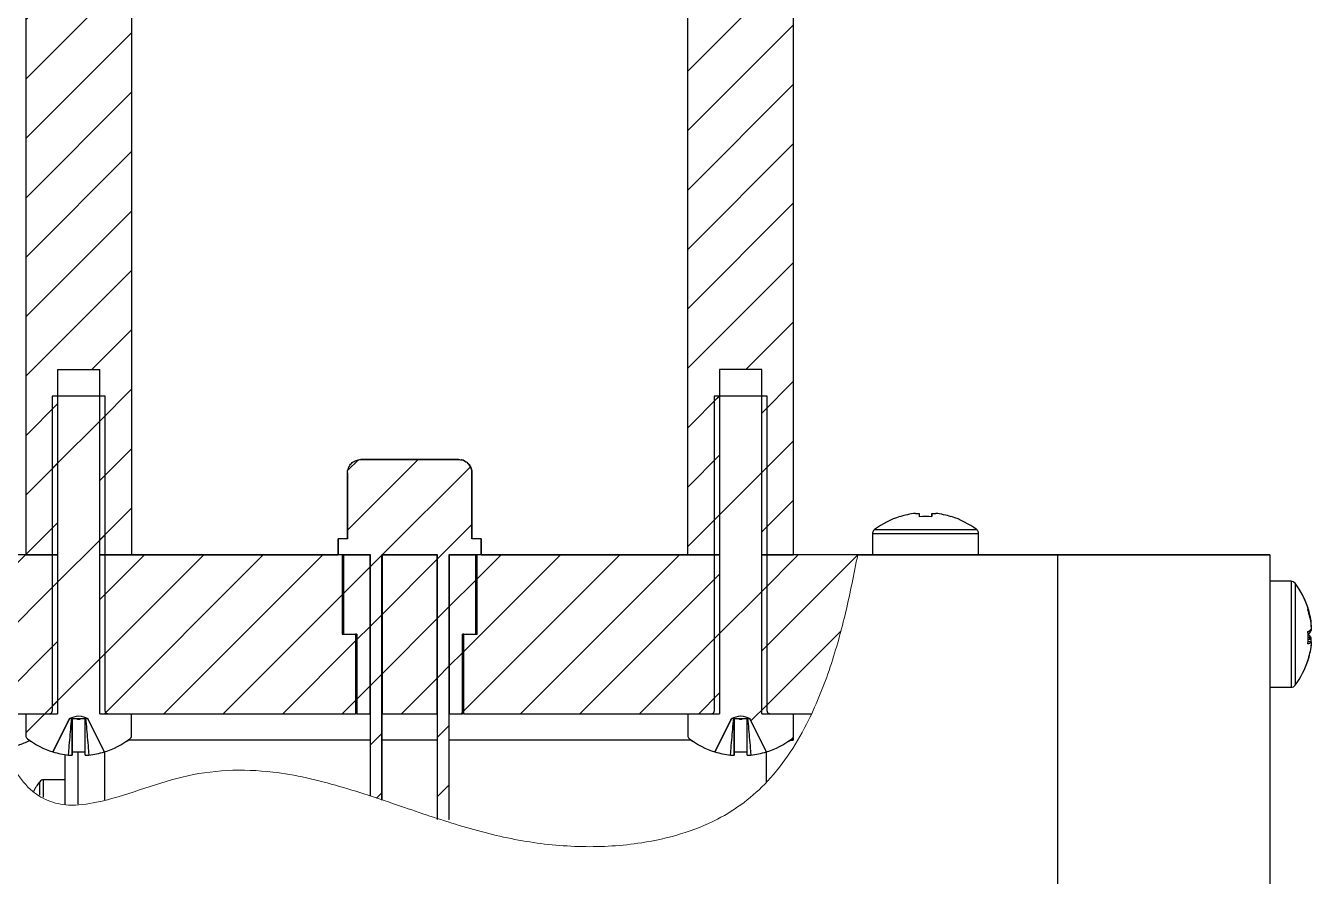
# Model space of a CAD drawing. Header units: millimetres. Extents: x 0 to 841, y -10 to 594.
# Drawn here: x 117.54 to 166.09, y 368.05 to 400.19 of the extents above; entities that cross this region are included whole.
import ezdxf

# ---------------------------------------------------------------- set-up
doc = ezdxf.new("R2010")
doc.units = ezdxf.units.MM

msp = doc.modelspace()

# ---------------------------------------------------------------- hatches: boundary and pattern name
at = {"linetype": 'Continuous', "lineweight": 18}
h = msp.add_hatch(dxfattribs=at)
h.set_pattern_fill('ANSI31', scale=0.5, style=0)
edge = h.paths.add_edge_path(flags=0)
edge.add_line((142.536, 380.199), (143.739, 380.199))
edge.add_spline(control_points=[(143.739, 380.199), (143.739, 381.999), (143.739, 383.799), (143.739, 385.599), (143.739, 386.133), (143.739, 386.666), (143.739, 387.199)], knot_values=[0, 0, 0, 0, 0.0054, 0.0054, 0.0054, 0.007, 0.007, 0.007, 0.007], weights=[1, 1, 1, 1, 1, 1, 1], degree=3, periodic=0)
edge.add_line((143.739, 387.199), (145.334, 387.199))
edge.add_spline(control_points=[(145.334, 387.199), (145.334, 385.399), (145.334, 383.599), (145.334, 381.799), (145.334, 381.266), (145.334, 380.732), (145.334, 380.199)], knot_values=[0, 0, 0, 0, 0.0054, 0.0054, 0.0054, 0.007, 0.007, 0.007, 0.007], weights=[1, 1, 1, 1, 1, 1, 1], degree=3, periodic=0)
edge.add_line((145.334, 380.199), (146.536, 380.199))
edge.add_spline(control_points=[(146.536, 380.199), (146.536, 389.866), (146.536, 399.532), (146.537, 409.199), (146.537, 409.356), (146.537, 409.514), (146.537, 409.671)], knot_values=[0, 0, 0, 0, 0.029, 0.029, 0.029, 0.029472, 0.029472, 0.029472, 0.029472], weights=[1, 1, 1, 1, 1, 1, 1], degree=3, periodic=0)
edge.add_spline(control_points=[(146.537, 409.671), (145.346, 410.126), (143.975, 410.41), (142.537, 410.63)], knot_values=[0.024524, 0.024524, 0.024524, 0.024524, 0.053164, 0.053164, 0.053164, 0.053164], weights=[1, 1, 1, 1], degree=3, periodic=0)
edge.add_spline(control_points=[(142.537, 410.63), (142.537, 407.486), (142.536, 404.343), (142.536, 401.199), (142.536, 394.199), (142.536, 387.199), (142.536, 380.199)], knot_values=[0.002569, 0.002569, 0.002569, 0.002569, 0.012, 0.012, 0.012, 0.033, 0.033, 0.033, 0.033], weights=[1, 1, 1, 1, 1, 1, 1], degree=3, periodic=0)
h = msp.add_hatch(dxfattribs=at)
h.set_pattern_fill('ANSI31', scale=0.5, style=0)
edge = h.paths.add_edge_path(flags=0)
edge.add_spline(control_points=[(117.537, 402.402), (117.537, 396.335), (117.537, 390.267), (117.537, 384.2), (117.537, 382.866), (117.537, 381.533), (117.537, 380.199)], knot_values=[0.010797, 0.010797, 0.010797, 0.010797, 0.029, 0.029, 0.029, 0.033, 0.033, 0.033, 0.033], weights=[1, 1, 1, 1, 1, 1, 1], degree=3, periodic=0)
edge.add_line((117.537, 380.199), (118.739, 380.199))
edge.add_spline(control_points=[(118.739, 380.199), (118.739, 381.999), (118.739, 383.799), (118.739, 385.6), (118.739, 386.133), (118.739, 386.666), (118.739, 387.199)], knot_values=[0, 0, 0, 0, 0.0054, 0.0054, 0.0054, 0.007, 0.007, 0.007, 0.007], weights=[1, 1, 1, 1, 1, 1, 1], degree=3, periodic=0)
edge.add_line((118.739, 387.199), (120.334, 387.199))
edge.add_spline(control_points=[(120.334, 387.199), (120.334, 385.399), (120.334, 383.599), (120.334, 381.799), (120.334, 381.266), (120.334, 380.733), (120.334, 380.199)], knot_values=[0, 0, 0, 0, 0.0054, 0.0054, 0.0054, 0.007, 0.007, 0.007, 0.007], weights=[1, 1, 1, 1, 1, 1, 1], degree=3, periodic=0)
edge.add_line((120.334, 380.199), (121.537, 380.199))
edge.add_spline(control_points=[(121.537, 380.199), (121.537, 384.199), (121.537, 388.199), (121.537, 392.2), (121.537, 395.6), (121.537, 399.001), (121.537, 402.402)], knot_values=[0, 0, 0, 0, 0.012, 0.012, 0.012, 0.022203, 0.022203, 0.022203, 0.022203], weights=[1, 1, 1, 1, 1, 1, 1], degree=3, periodic=0)
edge.add_spline(control_points=[(121.537, 402.402), (120.737, 402.402), (119.937, 402.402), (119.136, 402.402), (118.603, 402.402), (118.07, 402.402), (117.537, 402.402)], knot_values=[0.000076, 0.000076, 0.000076, 0.000076, 0.002476, 0.002476, 0.002476, 0.004076, 0.004076, 0.004076, 0.004076], weights=[1, 1, 1, 1, 1, 1, 1], degree=3, periodic=0)
h = msp.add_hatch(dxfattribs=at)
h.set_pattern_fill('ANSI31', style=0)
edge = h.paths.add_edge_path(flags=0)
edge.add_line((120.534, 386.199), (118.539, 386.199))
edge.add_spline(control_points=[(118.539, 386.199), (118.539, 385.533), (118.539, 384.866), (118.539, 384.2), (118.539, 381.533), (118.539, 378.866), (118.539, 376.2), (118.539, 375.566), (118.539, 374.933), (118.539, 374.299)], knot_values=[0, 0, 0, 0, 0.002, 0.002, 0.002, 0.01, 0.01, 0.01, 0.0119, 0.0119, 0.0119, 0.0119], weights=[1, 1, 1, 1, 1, 1, 1, 1, 1, 1], degree=3, periodic=0)
edge.add_spline(control_points=[(118.539, 374.299), (118.539, 374.294), (118.538, 374.289), (118.537, 374.284), (118.536, 374.273), (118.532, 374.262), (118.527, 374.252), (118.521, 374.242), (118.514, 374.233), (118.506, 374.225), (118.498, 374.218), (118.488, 374.212), (118.478, 374.207), (118.467, 374.203), (118.456, 374.2), (118.445, 374.2), (118.443, 374.199), (118.441, 374.199), (118.438, 374.199)], knot_values=[0.000005, 0.000005, 0.000005, 0.000005, 0.000021, 0.000021, 0.000021, 0.000055, 0.000055, 0.000055, 0.000089, 0.000089, 0.000089, 0.000123, 0.000123, 0.000123, 0.000157, 0.000157, 0.000157, 0.000163, 0.000163, 0.000163, 0.000163], weights=[1, 1, 1, 1, 1, 1, 1, 1, 1, 1, 1, 1, 1, 1, 1, 1, 1, 1, 1], degree=3, periodic=0)
edge.add_line((118.438, 374.199), (117.538, 374.199))
edge.add_spline(control_points=[(117.538, 374.199), (117.538, 373.929), (117.538, 373.659), (117.538, 373.389)], knot_values=[0, 0, 0, 0, 0.00081, 0.00081, 0.00081, 0.00081], weights=[1, 1, 1, 1], degree=3, periodic=0)
edge.add_spline(control_points=[(117.538, 373.389), (117.538, 373.372), (117.54, 373.354), (117.545, 373.337), (117.551, 373.318), (117.561, 373.299), (117.572, 373.283), (117.583, 373.269), (117.595, 373.256), (117.609, 373.246)], knot_values=[0.000007, 0.000007, 0.000007, 0.000007, 0.00006, 0.00006, 0.00006, 0.000121, 0.000121, 0.000121, 0.000173, 0.000173, 0.000173, 0.000173], weights=[1, 1, 1, 1, 1, 1, 1, 1, 1, 1], degree=3, periodic=0)
edge.add_arc((119.536, 375.799), 3.199, 232.9566, 252.276)
edge.add_line((118.562, 372.752), (119.186, 374.003))
edge.add_spline(control_points=[(119.186, 374.003), (119.187, 374.009), (119.187, 374.014), (119.187, 374.019)], knot_values=[0.000015, 0.000015, 0.000015, 0.000015, 0.000032, 0.000032, 0.000032, 0.000032], weights=[1, 1, 1, 1], degree=3, periodic=0)
edge.add_spline(control_points=[(119.187, 374.019), (119.304, 374.057), (119.421, 374.117), (119.543, 374.113), (119.661, 374.109), (119.773, 374.055), (119.885, 374.019)], knot_values=[0.000001, 0.000001, 0.000001, 0.000001, 0.000369, 0.000369, 0.000369, 0.000718, 0.000718, 0.000718, 0.000718], weights=[1, 1, 1, 1, 1, 1, 1], degree=3, periodic=0)
edge.add_spline(control_points=[(119.885, 374.019), (119.886, 374.014), (119.886, 374.009), (119.886, 374.003)], knot_values=[0, 0, 0, 0, 0.000016, 0.000016, 0.000016, 0.000016], weights=[1, 1, 1, 1], degree=3, periodic=0)
edge.add_line((119.886, 374.003), (120.51, 372.752))
edge.add_arc((119.536, 375.799), 3.199, 287.7228, 307.0421)
edge.add_spline(control_points=[(121.464, 373.246), (121.476, 373.255), (121.488, 373.267), (121.498, 373.279), (121.51, 373.295), (121.52, 373.313), (121.526, 373.333), (121.532, 373.351), (121.535, 373.37), (121.535, 373.389)], knot_values=[0.000013, 0.000013, 0.000013, 0.000013, 0.00006, 0.00006, 0.00006, 0.000121, 0.000121, 0.000121, 0.000179, 0.000179, 0.000179, 0.000179], weights=[1, 1, 1, 1, 1, 1, 1, 1, 1, 1], degree=3, periodic=0)
edge.add_spline(control_points=[(121.535, 373.389), (121.535, 373.659), (121.535, 373.929), (121.535, 374.199)], knot_values=[0, 0, 0, 0, 0.00081, 0.00081, 0.00081, 0.00081], weights=[1, 1, 1, 1], degree=3, periodic=0)
edge.add_line((121.535, 374.199), (120.634, 374.199))
edge.add_spline(control_points=[(120.634, 374.199), (120.625, 374.199), (120.616, 374.201), (120.607, 374.203), (120.596, 374.206), (120.586, 374.211), (120.577, 374.218), (120.567, 374.224), (120.559, 374.232), (120.553, 374.241), (120.546, 374.25), (120.541, 374.261), (120.538, 374.271), (120.535, 374.28), (120.534, 374.29), (120.534, 374.299)], knot_values=[0.000163, 0.000163, 0.000163, 0.000163, 0.000191, 0.000191, 0.000191, 0.000225, 0.000225, 0.000225, 0.000258, 0.000258, 0.000258, 0.000292, 0.000292, 0.000292, 0.000321, 0.000321, 0.000321, 0.000321], weights=[1, 1, 1, 1, 1, 1, 1, 1, 1, 1, 1, 1, 1, 1, 1, 1], degree=3, periodic=0)
edge.add_spline(control_points=[(120.534, 374.299), (120.534, 374.966), (120.534, 375.633), (120.534, 376.299), (120.534, 378.966), (120.534, 381.632), (120.534, 384.299), (120.534, 384.933), (120.534, 385.566), (120.534, 386.199)], knot_values=[0, 0, 0, 0, 0.002, 0.002, 0.002, 0.01, 0.01, 0.01, 0.0119, 0.0119, 0.0119, 0.0119], weights=[1, 1, 1, 1, 1, 1, 1, 1, 1, 1], degree=3, periodic=0)
h = msp.add_hatch(dxfattribs=at)
h.set_pattern_fill('ANSI31', style=0)
edge = h.paths.add_edge_path(flags=0)
edge.add_line((145.534, 386.199), (143.539, 386.199))
edge.add_spline(control_points=[(143.539, 386.199), (143.539, 385.532), (143.539, 384.866), (143.539, 384.199), (143.539, 381.533), (143.539, 378.866), (143.539, 376.199), (143.539, 375.566), (143.539, 374.932), (143.539, 374.299)], knot_values=[0, 0, 0, 0, 0.002, 0.002, 0.002, 0.01, 0.01, 0.01, 0.0119, 0.0119, 0.0119, 0.0119], weights=[1, 1, 1, 1, 1, 1, 1, 1, 1, 1], degree=3, periodic=0)
edge.add_spline(control_points=[(143.539, 374.299), (143.539, 374.294), (143.538, 374.289), (143.537, 374.283), (143.536, 374.272), (143.532, 374.261), (143.527, 374.252), (143.521, 374.242), (143.514, 374.233), (143.506, 374.225), (143.498, 374.218), (143.488, 374.211), (143.478, 374.207), (143.467, 374.203), (143.456, 374.2), (143.445, 374.199), (143.443, 374.199), (143.441, 374.199), (143.438, 374.199)], knot_values=[0.000005, 0.000005, 0.000005, 0.000005, 0.000021, 0.000021, 0.000021, 0.000055, 0.000055, 0.000055, 0.000089, 0.000089, 0.000089, 0.000123, 0.000123, 0.000123, 0.000157, 0.000157, 0.000157, 0.000163, 0.000163, 0.000163, 0.000163], weights=[1, 1, 1, 1, 1, 1, 1, 1, 1, 1, 1, 1, 1, 1, 1, 1, 1, 1, 1], degree=3, periodic=0)
edge.add_line((143.438, 374.199), (142.538, 374.199))
edge.add_spline(control_points=[(142.538, 374.199), (142.538, 373.929), (142.538, 373.659), (142.538, 373.389)], knot_values=[0, 0, 0, 0, 0.00081, 0.00081, 0.00081, 0.00081], weights=[1, 1, 1, 1], degree=3, periodic=0)
edge.add_spline(control_points=[(142.538, 373.389), (142.538, 373.371), (142.54, 373.353), (142.545, 373.337), (142.551, 373.317), (142.561, 373.299), (142.572, 373.283), (142.583, 373.269), (142.595, 373.256), (142.609, 373.245)], knot_values=[0.000007, 0.000007, 0.000007, 0.000007, 0.00006, 0.00006, 0.00006, 0.000121, 0.000121, 0.000121, 0.000173, 0.000173, 0.000173, 0.000173], weights=[1, 1, 1, 1, 1, 1, 1, 1, 1, 1], degree=3, periodic=0)
edge.add_arc((144.536, 375.799), 3.199, 232.9566, 252.276)
edge.add_line((143.562, 372.752), (144.186, 374.003))
edge.add_spline(control_points=[(144.186, 374.003), (144.187, 374.008), (144.187, 374.014), (144.187, 374.019)], knot_values=[0.000015, 0.000015, 0.000015, 0.000015, 0.000032, 0.000032, 0.000032, 0.000032], weights=[1, 1, 1, 1], degree=3, periodic=0)
edge.add_spline(control_points=[(144.187, 374.019), (144.304, 374.056), (144.421, 374.116), (144.543, 374.112), (144.661, 374.108), (144.773, 374.055), (144.885, 374.019)], knot_values=[0.000001, 0.000001, 0.000001, 0.000001, 0.000369, 0.000369, 0.000369, 0.000718, 0.000718, 0.000718, 0.000718], weights=[1, 1, 1, 1, 1, 1, 1], degree=3, periodic=0)
edge.add_spline(control_points=[(144.885, 374.019), (144.886, 374.014), (144.886, 374.008), (144.886, 374.003)], knot_values=[0, 0, 0, 0, 0.000016, 0.000016, 0.000016, 0.000016], weights=[1, 1, 1, 1], degree=3, periodic=0)
edge.add_line((144.886, 374.003), (145.51, 372.752))
edge.add_arc((144.536, 375.799), 3.199, 287.7228, 307.0421)
edge.add_spline(control_points=[(146.464, 373.245), (146.476, 373.255), (146.488, 373.266), (146.498, 373.279), (146.51, 373.295), (146.52, 373.313), (146.526, 373.332), (146.532, 373.35), (146.535, 373.37), (146.535, 373.389)], knot_values=[0.000013, 0.000013, 0.000013, 0.000013, 0.00006, 0.00006, 0.00006, 0.000121, 0.000121, 0.000121, 0.000179, 0.000179, 0.000179, 0.000179], weights=[1, 1, 1, 1, 1, 1, 1, 1, 1, 1], degree=3, periodic=0)
edge.add_spline(control_points=[(146.535, 373.389), (146.535, 373.659), (146.535, 373.929), (146.535, 374.199)], knot_values=[0, 0, 0, 0, 0.00081, 0.00081, 0.00081, 0.00081], weights=[1, 1, 1, 1], degree=3, periodic=0)
edge.add_line((146.535, 374.199), (145.634, 374.199))
edge.add_spline(control_points=[(145.634, 374.199), (145.625, 374.199), (145.616, 374.2), (145.607, 374.203), (145.596, 374.206), (145.586, 374.211), (145.577, 374.217), (145.567, 374.224), (145.559, 374.232), (145.553, 374.241), (145.546, 374.25), (145.541, 374.26), (145.538, 374.271), (145.535, 374.28), (145.534, 374.29), (145.534, 374.299)], knot_values=[0.000163, 0.000163, 0.000163, 0.000163, 0.000191, 0.000191, 0.000191, 0.000225, 0.000225, 0.000225, 0.000258, 0.000258, 0.000258, 0.000292, 0.000292, 0.000292, 0.000321, 0.000321, 0.000321, 0.000321], weights=[1, 1, 1, 1, 1, 1, 1, 1, 1, 1, 1, 1, 1, 1, 1, 1], degree=3, periodic=0)
edge.add_spline(control_points=[(145.534, 374.299), (145.534, 374.966), (145.534, 375.632), (145.534, 376.299), (145.534, 378.966), (145.534, 381.632), (145.534, 384.299), (145.534, 384.932), (145.534, 385.566), (145.534, 386.199)], knot_values=[0, 0, 0, 0, 0.002, 0.002, 0.002, 0.01, 0.01, 0.01, 0.0119, 0.0119, 0.0119, 0.0119], weights=[1, 1, 1, 1, 1, 1, 1, 1, 1, 1], degree=3, periodic=0)
h = msp.add_hatch(dxfattribs=at)
h.set_pattern_fill('ANSI31', scale=0.5, style=0)
edge = h.paths.add_edge_path(flags=0)
edge.add_line((130.981, 380.199), (133.092, 380.199))
edge.add_spline(control_points=[(133.092, 380.199), (133.092, 377.616), (133.092, 375.032), (133.092, 372.449), (133.092, 371.849), (133.092, 371.249), (133.092, 370.649), (133.092, 370.511), (133.092, 370.372), (133.092, 370.234)], knot_values=[0, 0, 0, 0, 0.00775, 0.00775, 0.00775, 0.00955, 0.00955, 0.00955, 0.009966, 0.009966, 0.009966, 0.009966], weights=[1, 1, 1, 1, 1, 1, 1, 1, 1, 1], degree=3, periodic=0)
edge.add_spline(control_points=[(133.092, 370.234), (133.127, 370.222), (133.163, 370.211), (133.199, 370.199)], knot_values=[0.642592, 0.642592, 0.642592, 0.642592, 0.64337, 0.64337, 0.64337, 0.64337], weights=[1, 1, 1, 1], degree=3, periodic=0)
edge.add_line((133.199, 370.199), (133.521, 370.199))
edge.add_spline(control_points=[(133.521, 370.199), (133.521, 372.783), (133.521, 375.366), (133.521, 377.949), (133.521, 378.549), (133.521, 379.149), (133.521, 379.749), (133.521, 379.899), (133.521, 380.049), (133.521, 380.199)], knot_values=[0, 0, 0, 0, 0.00775, 0.00775, 0.00775, 0.00955, 0.00955, 0.00955, 0.01, 0.01, 0.01, 0.01], weights=[1, 1, 1, 1, 1, 1, 1, 1, 1, 1], degree=3, periodic=0)
edge.add_line((133.521, 380.199), (134.736, 380.199))
edge.add_spline(control_points=[(134.736, 380.199), (134.736, 380.399), (134.736, 380.599), (134.736, 380.799)], knot_values=[0, 0, 0, 0, 0.0006, 0.0006, 0.0006, 0.0006], weights=[1, 1, 1, 1], degree=3, periodic=0)
edge.add_line((134.736, 380.799), (134.385, 380.799))
edge.add_spline(control_points=[(134.385, 380.799), (134.385, 381.632), (134.385, 382.466), (134.385, 383.299)], knot_values=[0, 0, 0, 0, 0.0025, 0.0025, 0.0025, 0.0025], weights=[1, 1, 1, 1], degree=3, periodic=0)
edge.add_spline(control_points=[(134.385, 383.299), (134.385, 383.325), (134.383, 383.351), (134.379, 383.377), (134.371, 383.432), (134.352, 383.487), (134.326, 383.536), (134.299, 383.585), (134.264, 383.631), (134.223, 383.668), (134.181, 383.706), (134.133, 383.737), (134.081, 383.759), (134.03, 383.781), (133.974, 383.794), (133.918, 383.798), (133.907, 383.799), (133.896, 383.799), (133.885, 383.799)], knot_values=[0.000025, 0.000025, 0.000025, 0.000025, 0.000103, 0.000103, 0.000103, 0.000272, 0.000272, 0.000272, 0.000442, 0.000442, 0.000442, 0.000611, 0.000611, 0.000611, 0.000781, 0.000781, 0.000781, 0.000813, 0.000813, 0.000813, 0.000813], weights=[1, 1, 1, 1, 1, 1, 1, 1, 1, 1, 1, 1, 1, 1, 1, 1, 1, 1, 1], degree=3, periodic=0)
edge.add_line((133.885, 383.799), (130.188, 383.799))
edge.add_spline(control_points=[(130.188, 383.799), (130.142, 383.799), (130.097, 383.793), (130.053, 383.781), (129.999, 383.766), (129.947, 383.741), (129.901, 383.709), (129.855, 383.677), (129.814, 383.637), (129.782, 383.591), (129.749, 383.546), (129.724, 383.494), (129.708, 383.441), (129.694, 383.395), (129.687, 383.347), (129.687, 383.299)], knot_values=[0.000814, 0.000814, 0.000814, 0.000814, 0.000951, 0.000951, 0.000951, 0.00112, 0.00112, 0.00112, 0.001289, 0.001289, 0.001289, 0.001459, 0.001459, 0.001459, 0.001603, 0.001603, 0.001603, 0.001603], weights=[1, 1, 1, 1, 1, 1, 1, 1, 1, 1, 1, 1, 1, 1, 1, 1], degree=3, periodic=0)
edge.add_spline(control_points=[(129.687, 383.299), (129.687, 382.466), (129.687, 381.633), (129.687, 380.799)], knot_values=[0, 0, 0, 0, 0.0025, 0.0025, 0.0025, 0.0025], weights=[1, 1, 1, 1], degree=3, periodic=0)
edge.add_line((129.687, 380.799), (129.337, 380.799))
edge.add_spline(control_points=[(129.337, 380.799), (129.337, 380.599), (129.337, 380.399), (129.337, 380.199)], knot_values=[0, 0, 0, 0, 0.0006, 0.0006, 0.0006, 0.0006], weights=[1, 1, 1, 1], degree=3, periodic=0)
edge.add_line((129.337, 380.199), (130.552, 380.199))
edge.add_spline(control_points=[(130.552, 380.199), (130.552, 377.616), (130.552, 375.032), (130.552, 372.449), (130.552, 371.996), (130.552, 371.543), (130.552, 371.09)], knot_values=[0, 0, 0, 0, 0.00775, 0.00775, 0.00775, 0.009109, 0.009109, 0.009109, 0.009109], weights=[1, 1, 1, 1, 1, 1, 1], degree=3, periodic=0)
edge.add_spline(control_points=[(130.552, 371.09), (130.695, 371.043), (130.838, 370.995), (130.981, 370.947)], knot_values=[0.623812, 0.623812, 0.623812, 0.623812, 0.62701, 0.62701, 0.62701, 0.62701], weights=[1, 1, 1, 1], degree=3, periodic=0)
edge.add_spline(control_points=[(130.981, 370.947), (130.981, 373.281), (130.981, 375.615), (130.981, 377.949), (130.981, 378.549), (130.981, 379.149), (130.981, 379.749), (130.981, 379.899), (130.981, 380.049), (130.981, 380.199)], knot_values=[0.000748, 0.000748, 0.000748, 0.000748, 0.00775, 0.00775, 0.00775, 0.00955, 0.00955, 0.00955, 0.01, 0.01, 0.01, 0.01], weights=[1, 1, 1, 1, 1, 1, 1, 1, 1, 1], degree=3, periodic=0)
h = msp.add_hatch(dxfattribs=at)
h.set_pattern_fill('ANSI31', scale=0.5, style=0)
edge = h.paths.add_edge_path(flags=0)
edge.add_line((116.393, 374.199), (118.739, 374.199))
edge.add_spline(control_points=[(118.739, 374.199), (118.739, 375.666), (118.739, 377.133), (118.739, 378.6), (118.739, 379.133), (118.739, 379.666), (118.739, 380.199)], knot_values=[0, 0, 0, 0, 0.0044, 0.0044, 0.0044, 0.006, 0.006, 0.006, 0.006], weights=[1, 1, 1, 1, 1, 1, 1], degree=3, periodic=0)
edge.add_line((118.739, 380.199), (116.034, 380.199))
edge.add_spline(control_points=[(116.034, 380.199), (116.003, 377.966), (116.061, 375.857), (116.393, 374.199)], knot_values=[0.458811, 0.458811, 0.458811, 0.458811, 0.49513, 0.49513, 0.49513, 0.49513], weights=[1, 1, 1, 1], degree=3, periodic=0)
h = msp.add_hatch(dxfattribs=at)
h.set_pattern_fill('ANSI31', scale=0.5, style=0)
edge = h.paths.add_edge_path(flags=0)
edge.add_spline(control_points=[(129.487, 377.199), (129.487, 378.199), (129.487, 379.199), (129.487, 380.199)], knot_values=[0, 0, 0, 0, 0.003, 0.003, 0.003, 0.003], weights=[1, 1, 1, 1], degree=3, periodic=0)
edge.add_line((129.487, 380.199), (120.334, 380.199))
edge.add_spline(control_points=[(120.334, 380.199), (120.334, 378.733), (120.334, 377.266), (120.333, 375.799), (120.333, 375.266), (120.333, 374.733), (120.333, 374.199)], knot_values=[0, 0, 0, 0, 0.0044, 0.0044, 0.0044, 0.006, 0.006, 0.006, 0.006], weights=[1, 1, 1, 1, 1, 1, 1], degree=3, periodic=0)
edge.add_line((120.333, 374.199), (129.987, 374.199))
edge.add_spline(control_points=[(129.987, 374.199), (129.987, 375.199), (129.988, 376.199), (129.988, 377.199)], knot_values=[0, 0, 0, 0, 0.003, 0.003, 0.003, 0.003], weights=[1, 1, 1, 1], degree=3, periodic=0)
edge.add_line((129.988, 377.199), (129.487, 377.199))
h = msp.add_hatch(dxfattribs=at)
h.set_pattern_fill('ANSI31', scale=0.5, style=0)
edge = h.paths.add_edge_path(flags=0)
edge.add_line((129.537, 377.199), (130.038, 377.199))
edge.add_spline(control_points=[(130.038, 377.199), (130.038, 376.199), (130.038, 375.199), (130.038, 374.199)], knot_values=[0, 0, 0, 0, 0.003, 0.003, 0.003, 0.003], weights=[1, 1, 1, 1], degree=3, periodic=0)
edge.add_line((130.038, 374.199), (130.526, 374.199))
edge.add_spline(control_points=[(130.526, 374.199), (130.526, 375.366), (130.526, 376.533), (130.526, 377.699), (130.526, 378.366), (130.526, 379.033), (130.526, 379.699), (130.526, 379.866), (130.526, 380.033), (130.526, 380.199)], knot_values=[0, 0, 0, 0, 0.0035, 0.0035, 0.0035, 0.0055, 0.0055, 0.0055, 0.006, 0.006, 0.006, 0.006], weights=[1, 1, 1, 1, 1, 1, 1, 1, 1, 1], degree=3, periodic=0)
edge.add_line((130.526, 380.199), (129.537, 380.199))
edge.add_spline(control_points=[(129.537, 380.199), (129.537, 379.199), (129.537, 378.199), (129.537, 377.199)], knot_values=[0, 0, 0, 0, 0.003, 0.003, 0.003, 0.003], weights=[1, 1, 1, 1], degree=3, periodic=0)
h = msp.add_hatch(dxfattribs=at)
h.set_pattern_fill('ANSI31', scale=0.5, style=0)
edge = h.paths.add_edge_path(flags=0)
edge.add_line((131.007, 374.199), (133.066, 374.199))
edge.add_spline(control_points=[(133.066, 374.199), (133.066, 375.366), (133.066, 376.533), (133.066, 377.699), (133.066, 378.366), (133.066, 379.033), (133.066, 379.699), (133.066, 379.866), (133.066, 380.033), (133.066, 380.199)], knot_values=[0, 0, 0, 0, 0.0035, 0.0035, 0.0035, 0.0055, 0.0055, 0.0055, 0.006, 0.006, 0.006, 0.006], weights=[1, 1, 1, 1, 1, 1, 1, 1, 1, 1], degree=3, periodic=0)
edge.add_line((133.066, 380.199), (131.007, 380.199))
edge.add_spline(control_points=[(131.007, 380.199), (131.007, 379.032), (131.007, 377.866), (131.007, 376.699), (131.007, 376.032), (131.007, 375.366), (131.007, 374.699), (131.007, 374.532), (131.007, 374.366), (131.007, 374.199)], knot_values=[0, 0, 0, 0, 0.0035, 0.0035, 0.0035, 0.0055, 0.0055, 0.0055, 0.006, 0.006, 0.006, 0.006], weights=[1, 1, 1, 1, 1, 1, 1, 1, 1, 1], degree=3, periodic=0)
h = msp.add_hatch(dxfattribs=at)
h.set_pattern_fill('ANSI31', scale=0.5, style=0)
edge = h.paths.add_edge_path(flags=0)
edge.add_line((134.536, 380.199), (133.547, 380.199))
edge.add_spline(control_points=[(133.547, 380.199), (133.547, 379.032), (133.547, 377.866), (133.547, 376.699), (133.547, 376.032), (133.547, 375.366), (133.547, 374.699), (133.547, 374.532), (133.547, 374.366), (133.547, 374.199)], knot_values=[0, 0, 0, 0, 0.0035, 0.0035, 0.0035, 0.0055, 0.0055, 0.0055, 0.006, 0.006, 0.006, 0.006], weights=[1, 1, 1, 1, 1, 1, 1, 1, 1, 1], degree=3, periodic=0)
edge.add_line((133.547, 374.199), (134.035, 374.199))
edge.add_spline(control_points=[(134.035, 374.199), (134.035, 375.199), (134.035, 376.199), (134.035, 377.199)], knot_values=[0, 0, 0, 0, 0.003, 0.003, 0.003, 0.003], weights=[1, 1, 1, 1], degree=3, periodic=0)
edge.add_line((134.035, 377.199), (134.535, 377.199))
edge.add_spline(control_points=[(134.535, 377.199), (134.535, 378.199), (134.535, 379.199), (134.536, 380.199)], knot_values=[0, 0, 0, 0, 0.003, 0.003, 0.003, 0.003], weights=[1, 1, 1, 1], degree=3, periodic=0)
h = msp.add_hatch(dxfattribs=at)
h.set_pattern_fill('ANSI31', scale=0.5, style=0)
edge = h.paths.add_edge_path(flags=0)
edge.add_spline(control_points=[(134.085, 377.199), (134.085, 376.199), (134.085, 375.199), (134.085, 374.199)], knot_values=[0, 0, 0, 0, 0.003, 0.003, 0.003, 0.003], weights=[1, 1, 1, 1], degree=3, periodic=0)
edge.add_line((134.085, 374.199), (143.739, 374.199))
edge.add_spline(control_points=[(143.739, 374.199), (143.739, 375.666), (143.739, 377.133), (143.739, 378.599), (143.739, 379.133), (143.739, 379.666), (143.739, 380.199)], knot_values=[0, 0, 0, 0, 0.0044, 0.0044, 0.0044, 0.006, 0.006, 0.006, 0.006], weights=[1, 1, 1, 1, 1, 1, 1], degree=3, periodic=0)
edge.add_line((143.739, 380.199), (134.586, 380.199))
edge.add_spline(control_points=[(134.586, 380.199), (134.586, 379.199), (134.586, 378.199), (134.585, 377.199)], knot_values=[0, 0, 0, 0, 0.003, 0.003, 0.003, 0.003], weights=[1, 1, 1, 1], degree=3, periodic=0)
edge.add_line((134.585, 377.199), (134.085, 377.199))
h = msp.add_hatch(dxfattribs=at)
h.set_pattern_fill('ANSI31', scale=0.5, style=0)
edge = h.paths.add_edge_path(flags=0)
edge.add_line((145.333, 374.199), (147.217, 374.199))
edge.add_spline(control_points=[(147.217, 374.199), (148.065, 376.013), (148.567, 378.144), (148.957, 380.199)], knot_values=[0.75748, 0.75748, 0.75748, 0.75748, 0.799652, 0.799652, 0.799652, 0.799652], weights=[1, 1, 1, 1], degree=3, periodic=0)
edge.add_line((148.957, 380.199), (145.334, 380.199))
edge.add_spline(control_points=[(145.334, 380.199), (145.334, 378.732), (145.334, 377.266), (145.333, 375.799), (145.333, 375.266), (145.333, 374.732), (145.333, 374.199)], knot_values=[0, 0, 0, 0, 0.0044, 0.0044, 0.0044, 0.006, 0.006, 0.006, 0.006], weights=[1, 1, 1, 1, 1, 1, 1], degree=3, periodic=0)

# ---------------------------------------------------------------- linework, layer by layer
at = {"color": 7, "linetype": 'Continuous', "lineweight": 25}
for p, q in [((117.537, 402.4), (117.536, 380.199)), ((118.739, 387.199), (120.334, 387.199)), ((145.334, 387.199), (143.739, 387.199)), ((118.539, 386.199), (118.537, 386.199)), ((120.534, 386.199), (118.539, 386.199)), ((120.536, 386.199), (120.534, 386.199)), ((143.539, 386.199), (143.536, 386.199)), ((145.534, 386.199), (143.539, 386.199)), ((145.536, 386.199), (145.534, 386.199)), ((130.065, 383.783), (130.061, 383.782)), ((130.188, 383.799), (133.885, 383.799)), ((129.686, 383.299), (129.686, 380.799)), ((129.686, 383.299), (129.687, 383.299)), ((129.687, 380.799), (129.687, 383.299)), ((134.385, 383.299), (134.385, 380.799)), ((134.385, 383.299), (134.386, 383.299)), ((134.386, 380.799), (134.386, 383.299)), ((151.278, 381.767), (151.278, 381.639)), ((151.758, 381.639), (151.758, 381.767)), ((151.758, 381.767), (151.901, 381.767)), ((151.758, 381.767), (151.758, 381.661)), ((151.758, 381.639), (151.758, 381.639)), ((129.336, 380.799), (129.336, 380.199)), ((129.337, 380.199), (129.337, 380.799)), ((129.687, 380.799), (129.337, 380.799)), ((129.686, 380.799), (129.687, 380.799)), ((134.736, 380.799), (134.385, 380.799)), ((134.385, 380.799), (134.386, 380.799)), ((134.736, 380.199), (134.736, 380.799)), ((134.736, 380.799), (134.736, 380.199)), ((149.518, 381.009), (149.518, 380.199)), ((153.518, 380.199), (153.518, 381.009)), ((118.739, 380.199), (116.077, 380.199)), ((117.537, 380.199), (118.739, 380.199)), ((129.487, 380.199), (120.334, 380.199)), ((120.334, 380.199), (121.537, 380.199)), ((129.336, 380.199), (129.337, 380.199)), ((130.552, 380.199), (129.337, 380.199)), ((129.536, 380.199), (129.487, 380.199)), ((129.487, 380.199), (129.487, 377.199)), ((129.536, 380.199), (129.536, 377.199)), ((129.537, 380.199), (129.536, 380.199)), ((129.537, 377.199), (129.537, 380.199)), ((129.537, 380.199), (130.526, 380.199)), ((130.541, 380.199), (130.516, 380.199)), ((130.541, 380.199), (130.541, 371.077)), ((133.092, 380.199), (130.981, 380.199)), ((130.991, 370.931), (130.991, 380.199)), ((131.016, 380.199), (130.991, 380.199)), ((131.007, 380.199), (133.066, 380.199)), ((133.081, 380.199), (133.056, 380.199)), ((133.081, 380.199), (133.081, 370.199)), ((134.736, 380.199), (133.521, 380.199)), ((133.531, 370.199), (133.531, 380.199)), ((133.556, 380.199), (133.531, 380.199)), ((133.547, 380.199), (134.536, 380.199)), ((134.536, 380.199), (134.535, 377.199)), ((134.536, 377.199), (134.536, 380.199)), ((134.536, 380.199), (134.536, 380.199)), ((134.586, 380.199), (134.536, 380.199)), ((134.585, 377.199), (134.586, 380.199)), ((143.739, 380.199), (134.586, 380.199)), ((134.736, 380.199), (134.736, 380.199)), ((142.536, 380.199), (143.739, 380.199)), ((148.914, 380.199), (145.334, 380.199)), ((145.334, 380.199), (146.536, 380.199)), ((148.914, 380.199), (146.536, 380.199)), ((149.518, 380.199), (148.914, 380.199)), ((149.518, 380.199), (148.956, 380.199)), ((148.957, 380.199), (156.018, 380.199)), ((156.518, 380.199), (148.957, 380.199)), ((156.018, 380.199), (153.518, 380.199)), ((156.018, 380.199), (153.518, 380.199)), ((156.518, 380.199), (156.018, 380.199)), ((156.516, 242.199), (156.518, 380.199)), ((164.018, 380.199), (164.018, 380.199)), ((164.018, 380.199), (164.018, 380.199)), ((164.518, 380.199), (164.516, 242.199)), ((164.518, 380.199), (164.518, 380.199)), ((164.518, 380.199), (164.518, 379.199)), ((165.328, 379.199), (164.518, 379.199)), ((165.328, 379.199), (164.518, 379.199)), ((164.518, 379.199), (164.518, 379.199)), ((166.085, 377.488), (166.085, 377.611)), ((166.085, 377.547), (166.085, 377.385)), ((166.086, 377.528), (166.086, 377.631)), ((166.086, 377.51), (166.086, 377.335)), ((129.536, 377.199), (129.486, 377.199)), ((129.487, 377.199), (129.988, 377.199)), ((129.537, 377.199), (129.536, 377.199)), ((129.537, 377.199), (130.038, 377.199)), ((129.988, 377.199), (129.987, 374.199)), ((130.036, 377.199), (129.988, 377.199)), ((130.036, 377.199), (130.036, 374.199)), ((130.038, 374.199), (130.038, 377.199)), ((134.035, 377.199), (134.535, 377.199)), ((134.035, 377.199), (134.035, 374.199)), ((134.036, 374.199), (134.036, 377.199)), ((134.085, 377.199), (134.036, 377.199)), ((134.085, 377.199), (134.585, 377.199)), ((134.085, 374.199), (134.085, 377.199)), ((134.536, 377.199), (134.535, 377.199)), ((134.586, 377.199), (134.536, 377.199)), ((165.958, 377.01), (166.085, 377.012)), ((166.085, 376.91), (165.958, 376.911)), ((166.004, 377.062), (166.086, 377.063)), ((166.085, 376.922), (166.085, 377.012)), ((166.085, 376.91), (166.085, 376.786)), ((166.086, 376.888), (166.086, 377.063)), ((166.086, 376.87), (166.086, 376.768)), ((164.518, 375.199), (164.516, 247.199)), ((164.518, 375.199), (165.328, 375.199)), ((116.393, 374.199), (118.739, 374.199)), ((117.538, 374.199), (117.536, 374.199)), ((117.538, 374.199), (117.538, 373.389)), ((117.538, 374.199), (118.438, 374.199)), ((119.186, 374.003), (118.562, 372.752)), ((118.566, 372.759), (119.194, 374.019)), ((119.186, 374.003), (119.187, 374.019)), ((119.194, 374.019), (119.274, 374.019)), ((119.274, 374.019), (119.296, 374.019)), ((119.296, 374.019), (119.439, 374.019)), ((119.296, 372.759), (119.296, 374.019)), ((119.633, 374.019), (119.776, 374.019)), ((119.776, 374.019), (119.799, 374.019)), ((119.885, 374.019), (119.886, 374.003)), ((120.51, 372.752), (119.886, 374.003)), ((120.333, 374.199), (129.987, 374.199)), ((120.634, 374.199), (121.535, 374.199)), ((121.535, 373.389), (121.535, 374.199)), ((121.536, 374.199), (121.535, 374.199)), ((121.536, 373.389), (121.536, 374.199)), ((130.036, 374.199), (129.986, 374.199)), ((130.038, 374.199), (130.036, 374.199)), ((130.038, 374.199), (130.526, 374.199)), ((131.007, 374.199), (133.066, 374.199)), ((133.056, 374.199), (133.081, 374.199)), ((133.547, 374.199), (134.035, 374.199)), ((134.036, 374.199), (134.035, 374.199)), ((134.086, 374.199), (134.036, 374.199)), ((134.085, 374.199), (143.739, 374.199)), ((142.536, 374.199), (142.536, 373.389)), ((142.538, 374.199), (142.536, 374.199)), ((142.538, 374.199), (142.538, 373.389)), ((142.538, 374.199), (143.438, 374.199)), ((144.186, 374.003), (143.562, 372.752)), ((143.566, 372.759), (144.194, 374.019)), ((144.186, 374.003), (144.187, 374.019)), ((144.194, 374.019), (144.274, 374.019)), ((144.274, 374.019), (144.296, 374.019)), ((144.296, 374.019), (144.439, 374.019)), ((144.296, 372.759), (144.296, 374.019)), ((144.633, 374.019), (144.776, 374.019)), ((144.799, 374.019), (144.776, 374.019)), ((144.799, 374.019), (144.878, 374.019)), ((144.885, 374.019), (144.886, 374.003)), ((145.51, 372.752), (144.886, 374.003)), ((145.333, 374.199), (147.217, 374.199)), ((145.634, 374.199), (146.535, 374.199)), ((146.535, 373.389), (146.535, 374.199)), ((146.536, 374.199), (146.535, 374.199)), ((146.536, 373.389), (146.536, 374.199)), ((117.538, 373.389), (117.536, 373.389)), ((121.536, 373.389), (121.535, 373.389)), ((142.538, 373.389), (142.536, 373.389)), ((146.536, 373.389), (146.535, 373.389)), ((146.514, 373.288), (146.518, 373.199)), ((146.514, 373.288), (146.518, 373.199)), ((146.518, 373.199), (146.518, 373.316)), ((146.518, 373.199), (146.518, 373.199)), ((119.018, 372.651), (119.018, 370.776)), ((119.296, 372.631), (119.296, 372.759)), ((119.518, 370.784), (119.518, 372.751)), ((144.153, 372.631), (144.296, 372.631)), ((144.296, 372.631), (144.296, 372.759)), ((119.018, 371.7), (118.208, 371.7)), ((133.531, 370.199), (133.521, 370.199))]:
    msp.add_line(p, q, dxfattribs=at)
at = {"color": 8, "linetype": 'Continuous', "lineweight": 25}
for p, q in [((133.885, 383.799), (133.886, 383.799)), ((165.472, 379.128), (165.472, 379.127)), ((118.536, 374.299), (118.539, 374.299)), ((120.534, 374.299), (120.536, 374.299)), ((143.536, 374.299), (143.539, 374.299)), ((145.534, 374.299), (145.536, 374.299)), ((130.541, 373.199), (121.402, 373.2)), ((133.081, 373.199), (130.991, 373.199)), ((142.671, 373.199), (133.531, 373.199)), ((120.518, 372.753), (120.518, 370.94)), ((145.518, 371.617), (145.518, 372.753)), ((118.064, 371.125), (118.064, 371.628))]:
    msp.add_line(p, q, dxfattribs=at)
at = {"color": 7, "linetype": 'Continuous', "lineweight": 18}
for p, q in [((148.957, 380.199), (148.957, 380.199)), ((130.516, 374.199), (130.541, 374.199)), ((130.991, 374.199), (131.016, 374.199))]:
    msp.add_line(p, q, dxfattribs=at)
at = {"color": 7, "linetype": 'Continuous', "lineweight": 25, "flags": 128}
for points in [[(142.536, 380.199), (142.536, 401.199), (142.537, 410.63)], [(146.536, 380.199), (146.537, 409.199), (146.537, 409.671)], [(117.537, 402.402), (117.537, 384.2), (117.537, 380.199)], [(121.537, 402.402), (121.537, 392.2), (121.537, 380.199)], [(118.739, 387.199), (118.739, 385.6), (118.739, 380.199)], [(120.334, 380.199), (120.334, 381.799), (120.334, 387.199)], [(143.739, 387.199), (143.739, 385.599), (143.739, 380.199)], [(145.334, 380.199), (145.334, 381.799), (145.334, 387.199)], [(118.539, 386.199), (118.539, 384.2), (118.539, 376.2), (118.539, 374.299)], [(120.534, 374.299), (120.534, 376.299), (120.534, 384.299), (120.534, 386.199)], [(143.539, 386.199), (143.539, 384.199), (143.539, 376.199), (143.539, 374.299)], [(145.534, 374.299), (145.534, 376.299), (145.534, 384.299), (145.534, 386.199)], [(133.886, 383.799), (133.812, 383.799), (133.557, 383.799), (133.146, 383.799), (132.621, 383.799), (132.036, 383.799), (131.452, 383.799), (130.927, 383.799), (130.516, 383.799), (130.261, 383.799), (130.188, 383.799), (130.188, 383.799)], [(150.547, 381.639), (150.546, 381.643), (150.544, 381.645), (150.544, 381.647), (150.543, 381.647), (150.543, 381.647)], [(151.134, 381.767), (151.148, 381.767), (151.164, 381.767), (151.18, 381.767), (151.198, 381.767), (151.216, 381.767), (151.236, 381.767), (151.256, 381.767), (151.278, 381.767)], [(152.488, 381.639), (152.49, 381.643), (152.491, 381.645), (152.492, 381.647), (152.492, 381.647), (152.492, 381.647), (152.491, 381.645), (152.49, 381.643), (152.488, 381.639)], [(149.589, 381.153), (149.638, 381.153), (149.848, 381.153), (150.206, 381.153), (150.681, 381.153), (151.23, 381.153), (151.805, 381.153), (152.354, 381.153), (152.829, 381.153), (153.188, 381.153), (153.398, 381.153), (153.446, 381.153)], [(129.686, 380.799), (129.676, 380.799), (129.414, 380.799), (129.337, 380.799)], [(134.736, 380.799), (134.659, 380.799), (134.397, 380.799), (134.386, 380.799)], [(118.739, 380.199), (118.739, 378.6), (118.739, 374.199)], [(120.333, 374.199), (120.333, 375.799), (120.334, 380.199)], [(121.537, 380.199), (121.618, 380.199), (121.88, 380.199), (122.316, 380.199), (122.921, 380.199), (123.682, 380.199), (124.588, 380.199), (125.622, 380.199), (126.767, 380.199), (128.003, 380.199), (129.308, 380.199), (129.336, 380.199)], [(130.526, 380.199), (130.526, 379.699), (130.526, 377.699), (130.526, 374.199)], [(130.552, 371.09), (130.552, 372.449), (130.552, 380.199)], [(130.981, 380.199), (130.981, 379.749), (130.981, 377.949), (130.981, 370.947)], [(131.007, 374.199), (131.007, 374.699), (131.007, 376.699), (131.007, 380.199)], [(133.066, 380.199), (133.066, 379.699), (133.066, 377.699), (133.066, 374.199)], [(133.092, 370.234), (133.092, 370.649), (133.092, 372.449), (133.092, 380.199)], [(133.521, 380.199), (133.521, 379.749), (133.521, 377.949), (133.521, 370.199)], [(133.547, 374.199), (133.547, 374.699), (133.547, 376.699), (133.547, 380.199)], [(134.736, 380.199), (134.765, 380.199), (136.07, 380.199), (137.306, 380.199), (138.451, 380.199), (139.485, 380.199), (140.391, 380.199), (141.152, 380.199), (141.757, 380.199), (142.193, 380.199), (142.455, 380.199), (142.536, 380.199)], [(143.739, 380.199), (143.739, 378.599), (143.739, 374.199)], [(145.333, 374.199), (145.333, 375.799), (145.334, 380.199)], [(149.518, 380.199), (149.568, 380.199), (149.786, 380.199), (150.157, 380.199), (150.65, 380.199), (151.22, 380.199), (151.816, 380.199), (152.385, 380.199), (152.878, 380.199), (153.25, 380.199), (153.468, 380.199), (153.518, 380.199)], [(150.418, 380.199), (150.501, 380.199), (150.74, 380.199), (151.097, 380.199), (151.518, 380.199), (151.939, 380.199), (152.295, 380.199), (152.534, 380.199), (152.618, 380.199)], [(156.018, 380.199), (157.269, 380.199), (158.49, 380.199), (159.65, 380.199), (160.72, 380.199), (161.674, 380.199), (162.49, 380.199), (163.146, 380.199), (163.626, 380.199), (163.919, 380.199), (164.018, 380.199)], [(164.018, 380.199), (163.919, 380.199), (163.626, 380.199), (163.146, 380.199), (162.49, 380.199), (161.675, 380.199), (160.72, 380.199), (159.65, 380.199), (158.49, 380.199), (157.269, 380.199), (156.018, 380.199)], [(164.018, 380.199), (163.919, 380.199), (163.626, 380.199), (163.146, 380.199), (162.49, 380.199), (161.675, 380.199), (160.72, 380.199), (159.65, 380.199), (158.49, 380.199), (157.269, 380.199), (156.018, 380.199)], [(156.518, 380.199), (157.769, 380.199), (158.99, 380.199), (160.15, 380.199), (161.22, 380.199), (162.175, 380.199), (162.99, 380.199), (163.646, 380.199), (164.126, 380.199), (164.419, 380.199), (164.518, 380.199)], [(164.518, 380.199), (164.419, 380.199), (164.126, 380.199), (163.646, 380.199), (162.99, 380.199), (162.175, 380.199), (161.22, 380.199), (160.15, 380.199), (158.99, 380.199), (157.769, 380.199), (156.518, 380.199)], [(158.746, 380.199), (158.719, 380.199), (158.54, 380.199), (158.54, 380.199), (158.719, 380.199), (159.053, 380.199), (159.505, 380.199), (160.018, 380.199)], [(158.746, 380.199), (158.719, 380.199), (158.54, 380.199), (158.54, 380.199), (158.719, 380.199), (159.053, 380.199), (159.505, 380.199), (160.018, 380.199)], [(161.268, 380.199), (161.22, 380.199), (161.015, 380.199), (160.676, 380.199), (160.247, 380.199), (159.788, 380.199), (159.36, 380.199), (159.02, 380.199), (158.815, 380.199), (158.768, 380.199)], [(161.268, 380.199), (161.22, 380.199), (161.015, 380.199), (160.676, 380.199), (160.247, 380.199), (159.788, 380.199), (159.36, 380.199), (159.02, 380.199), (158.815, 380.199), (158.768, 380.199)], [(160.018, 380.199), (160.531, 380.199), (160.982, 380.199), (161.317, 380.199), (161.495, 380.199), (161.495, 380.199), (161.317, 380.199), (161.232, 380.199)], [(160.018, 380.199), (160.531, 380.199), (160.982, 380.199), (161.317, 380.199), (161.495, 380.199), (161.495, 380.199), (161.317, 380.199), (161.232, 380.199)], [(164.518, 379.199), (164.518, 379.119), (164.518, 378.869), (164.518, 378.471), (164.518, 377.959), (164.518, 377.38), (164.518, 376.785), (164.518, 376.227), (164.518, 375.755), (164.518, 375.411), (164.518, 375.226), (164.518, 375.199)], [(164.518, 378.299), (164.518, 378.289), (164.518, 378.15), (164.518, 377.866), (164.518, 377.481), (164.518, 377.052), (164.518, 376.646), (164.518, 376.324), (164.518, 376.135), (164.518, 376.099)], [(119.186, 374.003), (119.179, 373.988), (119.182, 373.994), (119.194, 374.019)], [(119.439, 374.019), (119.463, 374.019), (119.487, 374.019), (119.512, 374.019), (119.536, 374.019), (119.561, 374.019), (119.585, 374.019), (119.61, 374.019), (119.633, 374.019)], [(119.799, 374.019), (119.812, 374.019), (119.825, 374.019), (119.836, 374.019), (119.847, 374.019), (119.856, 374.019), (119.865, 374.019), (119.872, 374.019), (119.878, 374.019)], [(133.531, 374.199), (133.554, 374.199), (133.556, 374.199)], [(144.186, 374.003), (144.179, 373.988), (144.182, 373.994), (144.194, 374.019)], [(144.439, 374.019), (144.463, 374.019), (144.487, 374.019), (144.512, 374.019), (144.536, 374.019), (144.561, 374.019), (144.585, 374.019), (144.61, 374.019), (144.633, 374.019)], [(118.566, 372.759), (118.565, 372.757), (118.564, 372.755), (118.563, 372.753), (118.563, 372.752), (118.562, 372.752), (118.562, 372.751), (118.562, 372.751), (118.562, 372.752)], [(119.153, 372.631), (119.167, 372.631), (119.182, 372.631), (119.199, 372.631), (119.216, 372.631), (119.235, 372.631), (119.255, 372.631), (119.275, 372.631), (119.296, 372.631)], [(119.776, 372.631), (119.798, 372.631), (119.818, 372.631), (119.838, 372.631), (119.856, 372.631), (119.874, 372.631), (119.89, 372.631), (119.906, 372.631), (119.92, 372.631)], [(143.566, 372.759), (143.565, 372.757), (143.564, 372.755), (143.563, 372.753), (143.563, 372.752), (143.562, 372.751), (143.562, 372.751), (143.562, 372.751), (143.562, 372.752)], [(144.776, 372.631), (144.798, 372.631), (144.818, 372.631), (144.838, 372.631), (144.856, 372.631), (144.874, 372.631), (144.89, 372.631), (144.906, 372.631), (144.92, 372.631)]]:
    msp.add_lwpolyline(points, dxfattribs=at)
at = {"color": 8, "linetype": 'Continuous', "lineweight": 25, "flags": 128}
for points in [[(149.518, 381.009), (149.568, 381.009), (149.786, 381.009), (150.157, 381.009), (150.65, 381.009), (151.22, 381.009), (151.816, 381.009), (152.385, 381.009), (152.878, 381.009), (153.25, 381.009), (153.468, 381.009), (153.518, 381.009)], [(165.328, 379.199), (165.328, 379.119), (165.328, 378.869), (165.328, 378.471), (165.328, 377.959), (165.328, 377.38), (165.328, 376.785), (165.328, 376.227), (165.328, 375.755), (165.328, 375.411), (165.328, 375.226), (165.328, 375.199)], [(165.471, 379.127), (165.471, 379.05), (165.471, 378.809), (165.471, 378.425), (165.471, 377.932), (165.471, 377.374), (165.471, 376.8), (165.471, 376.261), (165.471, 375.806), (165.471, 375.475), (165.471, 375.297), (165.471, 375.27)], [(146.402, 373.199), (146.441, 373.199), (146.498, 373.199), (146.518, 373.199)], [(118.208, 371.048), (118.208, 371.06), (118.208, 371.432), (118.208, 371.65), (118.208, 371.7)]]:
    msp.add_lwpolyline(points, dxfattribs=at)
at = {"color": 7, "linetype": 'Continuous', "lineweight": 18, "flags": 128}
for points in [[(119.878, 374.019), (119.891, 373.994), (119.894, 373.988), (119.886, 374.003)], [(144.878, 374.019), (144.891, 373.994), (144.894, 373.988), (144.886, 374.003)]]:
    msp.add_lwpolyline(points, dxfattribs=at)
at = {"color": 7, "linetype": 'Continuous', "lineweight": 25}
for centre, radius, start, end in [((151.518, 378.599), 3.2, 107.7248, 127.0592), ((151.518, 378.599), 3.191, 96.905, 107.6998), ((151.518, 378.115), 3.533, 86.1041, 93.8951), ((151.518, 378.599), 3.191, 72.2989, 83.0938), ((151.518, 378.599), 3.2, 52.9395, 72.274), ((165.328, 379.019), 0.18, 37.0592, 89.9994), ((162.918, 377.199), 3.2, 17.8663, 37.0592), ((162.918, 377.199), 3.2, 17.3648, 37.0592), ((163.105, 377.258), 3.004, 7.1385, 18.2563), ((162.97, 377.23), 3.139, 6.9684, 17.8508), ((165.899, 378.16), 0.0664, 331.2428, 28.7572), ((162.97, 377.166), 3.138, 6.9683, 17.851), ((165.833, 377.655), 0.369, 289.6735, 313.0968), ((165.699, 377.542), 0.439, 306.189, 331.8933), ((162.498, 377.07), 3.468, 356.0672, 3.9328), ((162.446, 377.329), 3.52, 357.877, 359.7053), ((165.699, 376.856), 0.439, 28.1102, 53.798), ((165.833, 376.742), 0.369, 46.9032, 70.3265), ((165.833, 377.179), 0.369, 289.6779, 313.0983), ((162.97, 377.167), 3.138, 342.1489, 353.0317), ((163.105, 377.141), 3.004, 341.7433, 352.8615), ((162.918, 377.199), 3.2, 322.9395, 342.1325), ((162.918, 377.199), 3.2, 336.7762, 342.6328), ((165.918, 376.232), 0.0481, 326.1954, 358.5842), ((165.328, 375.379), 0.18, 269.9994, 322.9395), ((116.516, 375.4), 2.5, 287.3502, 297.8698), ((119.536, 375.799), 3.2, 232.9395, 252.274), ((119.536, 375.799), 3.199, 232.9566, 252.276), ((119.536, 375.799), 3.199, 287.7228, 307.0421), ((119.536, 375.799), 3.2, 287.7248, 307.0592), ((144.536, 375.799), 3.2, 232.9395, 252.274), ((144.536, 375.799), 3.199, 232.9566, 252.276), ((144.536, 375.799), 3.199, 287.7228, 307.0421), ((144.536, 375.799), 3.2, 287.7248, 307.0592), ((119.536, 375.799), 3.191, 252.2989, 263.0938), ((119.536, 376.284), 3.533, 266.1041, 273.8951), ((119.536, 375.799), 3.191, 276.905, 287.6998), ((144.536, 375.799), 3.191, 252.2989, 263.0938), ((144.536, 376.284), 3.533, 266.1043, 273.8948), ((144.536, 375.799), 3.191, 276.905, 287.6998), ((120.618, 369.7), 3.2, 142.9395, 150.7506), ((118.208, 371.52), 0.18, 89.9994, 142.9395)]:
    msp.add_arc(centre, radius, start, end, dxfattribs=at)
for centre in [(119.536, 374.617), (144.536, 374.617)]:
    msp.add_ellipse(centre, major_axis=(0, 0.629), ratio=0.493655, start_param=2.824024, end_param=3.459157, dxfattribs=at)
for points, knots in [([(129.687, 383.299), (129.691, 383.347), (129.7, 383.451), (129.775, 383.597), (129.896, 383.716), (130.041, 383.787), (130.142, 383.796), (130.188, 383.799)], [0, 0, 0, 0, 0.1826975, 0.3972133, 0.6117754, 0.8264154, 1, 1, 1, 1]), ([(133.885, 383.799), (133.896, 383.799), (133.963, 383.798), (134.085, 383.768), (134.229, 383.676), (134.334, 383.541), (134.38, 383.407), (134.384, 383.325), (134.385, 383.299)], [0, 0, 0, 0, 0.041468, 0.256365, 0.47119, 0.685889, 0.90049, 1, 1, 1, 1]), ([(134.382, 383.298), (134.383, 383.308), (134.394, 383.378), (134.353, 383.496), (134.277, 383.622), (134.186, 383.704), (134.099, 383.754), (134.036, 383.779), (134.003, 383.785), (133.996, 383.786)], [0, 0, 0, 0, 0.045593, 0.312619, 0.523996, 0.701261, 0.850411, 0.971568, 1, 1, 1, 1]), ([(149.589, 381.153), (149.576, 381.141), (149.548, 381.116), (149.522, 381.065), (149.52, 381.027), (149.52, 381.01)], [0, 0, 0, 0, 0.31871, 0.693182, 1, 1, 1, 1]), ([(153.517, 381.015), (153.514, 381.037), (153.509, 381.076), (153.481, 381.122), (153.452, 381.15), (153.433, 381.161), (153.426, 381.165)], [0, 0, 0, 0, 0.3484099, 0.6327996, 0.8703936, 1, 1, 1, 1]), ([(118.438, 374.199), (118.441, 374.199), (118.454, 374.2), (118.478, 374.206), (118.507, 374.224), (118.528, 374.251), (118.538, 374.278), (118.538, 374.294), (118.539, 374.299)], [0, 0, 0, 0, 0.039893, 0.255152, 0.47038, 0.685363, 0.899885, 1, 1, 1, 1]), ([(119.153, 372.631), (119.157, 372.686), (119.184, 373.014), (119.224, 373.477), (119.262, 373.885), (119.274, 374.019)], [0, 0, 0, 0, 0.117449, 0.709464, 1, 1, 1, 1]), ([(119.187, 374.019), (119.306, 374.067), (119.539, 374.159), (119.771, 374.065), (119.885, 374.019)], [0, 0, 0, 0, 0.509474, 1, 1, 1, 1]), ([(119.296, 374.019), (119.296, 373.885), (119.296, 373.477), (119.296, 373.014), (119.296, 372.686), (119.296, 372.631)], [0, 0, 0, 0, 0.290535, 0.882549, 1, 1, 1, 1]), ([(119.776, 372.631), (119.776, 372.686), (119.776, 373.014), (119.776, 373.477), (119.776, 373.885), (119.776, 374.019)], [0, 0, 0, 0, 0.117451, 0.709462, 1, 1, 1, 1]), ([(119.799, 374.019), (119.811, 373.885), (119.849, 373.477), (119.888, 373.014), (119.916, 372.686), (119.92, 372.631)], [0, 0, 0, 0, 0.290537, 0.882549, 1, 1, 1, 1]), ([(120.534, 374.299), (120.535, 374.29), (120.537, 374.269), (120.551, 374.24), (120.576, 374.216), (120.605, 374.202), (120.625, 374.2), (120.634, 374.199)], [0, 0, 0, 0, 0.181235, 0.39526, 0.60956, 0.824278, 1, 1, 1, 1]), ([(143.438, 374.199), (143.441, 374.199), (143.454, 374.199), (143.478, 374.205), (143.507, 374.224), (143.528, 374.251), (143.538, 374.277), (143.538, 374.294), (143.539, 374.299)], [0, 0, 0, 0, 0.0399872, 0.2551463, 0.4703671, 0.6853432, 0.8998887, 1, 1, 1, 1]), ([(144.153, 372.631), (144.157, 372.686), (144.184, 373.014), (144.224, 373.477), (144.262, 373.885), (144.274, 374.019)], [0, 0, 0, 0, 0.117451, 0.709464, 1, 1, 1, 1]), ([(144.187, 374.019), (144.306, 374.066), (144.539, 374.159), (144.771, 374.065), (144.885, 374.019)], [0, 0, 0, 0, 0.509464, 1, 1, 1, 1]), ([(144.296, 374.019), (144.296, 373.885), (144.296, 373.477), (144.296, 373.014), (144.296, 372.686), (144.296, 372.631)], [0, 0, 0, 0, 0.2905377, 0.8825486, 1, 1, 1, 1]), ([(144.776, 372.631), (144.776, 372.686), (144.776, 373.014), (144.776, 373.477), (144.776, 373.885), (144.776, 374.019)], [0, 0, 0, 0, 0.1174487, 0.7094623, 1, 1, 1, 1]), ([(144.799, 374.019), (144.811, 373.885), (144.849, 373.477), (144.888, 373.014), (144.916, 372.686), (144.92, 372.631)], [0, 0, 0, 0, 0.290535, 0.882548, 1, 1, 1, 1]), ([(145.534, 374.299), (145.535, 374.29), (145.537, 374.269), (145.551, 374.24), (145.576, 374.216), (145.605, 374.201), (145.625, 374.2), (145.634, 374.199)], [0, 0, 0, 0, 0.18123, 0.395269, 0.609478, 0.824189, 1, 1, 1, 1]), ([(117.538, 373.389), (117.539, 373.372), (117.542, 373.334), (117.568, 373.283), (117.596, 373.257), (117.609, 373.246)], [0, 0, 0, 0, 0.320637, 0.685278, 1, 1, 1, 1]), ([(121.464, 373.246), (121.476, 373.256), (121.503, 373.28), (121.53, 373.331), (121.533, 373.37), (121.535, 373.389)], [0, 0, 0, 0, 0.288115, 0.652994, 1, 1, 1, 1]), ([(142.538, 373.389), (142.539, 373.371), (142.542, 373.334), (142.568, 373.282), (142.596, 373.257), (142.609, 373.245)], [0, 0, 0, 0, 0.320641, 0.685271, 1, 1, 1, 1]), ([(146.464, 373.245), (146.476, 373.256), (146.503, 373.28), (146.53, 373.33), (146.533, 373.37), (146.535, 373.389)], [0, 0, 0, 0, 0.288066, 0.652963, 1, 1, 1, 1])]:
    msp.add_open_spline(points, degree=3, knots=knots, dxfattribs=at)
at = {"color": 7, "linetype": 'Continuous', "lineweight": 18}
msp.add_open_spline([(148.957, 380.199), (148.816, 379.485), (148.535, 378.059), (147.957, 375.956), (147.249, 374.168), (146.436, 372.723), (145.622, 371.667), (144.684, 370.821), (143.585, 370.129), (142.276, 369.615), (140.557, 369.235), (138.542, 369.117), (136.267, 369.345), (134.035, 369.909), (131.757, 370.68), (129.403, 371.494), (127.159, 372.022), (125.147, 372.103), (123.445, 371.858), (121.833, 371.314), (120.425, 370.859), (119.241, 370.689), (118.36, 370.872), (117.624, 371.348), (117.083, 372.085), (116.707, 372.947), (116.354, 374.215), (116.098, 375.926), (116.006, 378.061), (116.025, 379.486), (116.034, 380.199)], degree=3, knots=[0, 0, 0, 0, 0.045733, 0.091473, 0.136993, 0.166297, 0.195548, 0.220456, 0.245363, 0.276861, 0.308417, 0.355774, 0.403187, 0.451676, 0.500258, 0.554459, 0.608445, 0.644497, 0.680508, 0.715914, 0.751291, 0.773712, 0.790199, 0.806742, 0.827672, 0.846661, 0.865707, 0.910322, 0.955157, 1, 1, 1, 1], dxfattribs=at)

doc.saveas('drawing.dxf')
